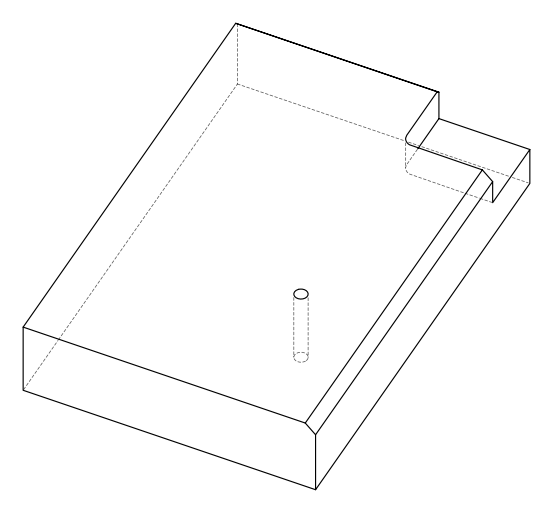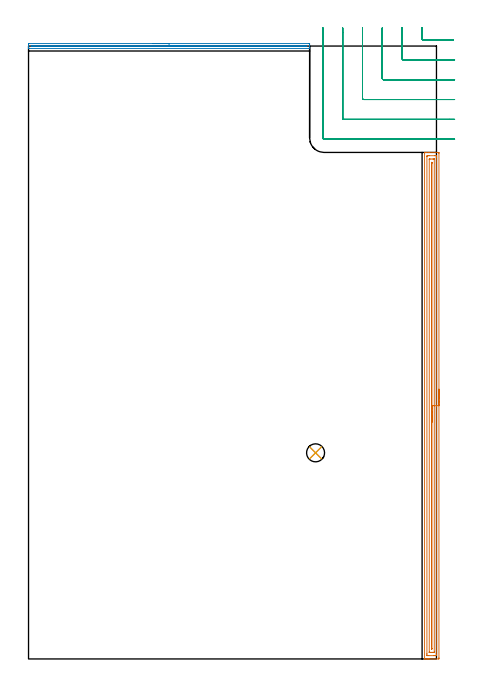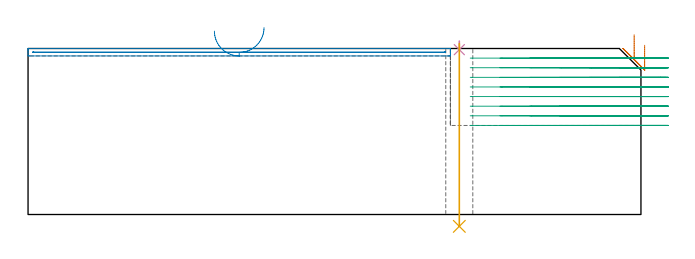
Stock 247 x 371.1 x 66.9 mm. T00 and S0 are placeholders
(PLAN: 5 operations, 3 tool changes, 22.6 min)
(1 AREA_MILL | FG_CHAMFER_SURFACE | UGT0205_001 | 9.97 min | 11813 mm3)
(2 AREA_MILL_1 | FG_CHAMFER_SURFACE_1 | UGT0205_001 | 2.86 min | 776 mm3)
(3 MILL_CORNER_NOTCH_RECTANGULAR | CORNER_NOTCH_RECTANGULAR | UGT0201_008 | Follow Part, ap 4, ae 75% | 9.47 min | 152631 mm3)
(4 SPOT_DRILL | STEP1HOLE | NXT0321_9005460120000 | 0.03 min | 8 mm3)
(5 DRILL_THROUGH_HOLE_INTO_CENTER | STEP1HOLE | UGT0301_221 | 0.3 min | 6221 mm3)
(TOOL UGT0205_001 | Chamfer Mill 20 x 3 x 45 deg. | D20 FL50 Z2)
(TOOL UGT0201_008 | End Mill 16 mm | D16 FL32 Z4)
(TOOL NXT0321_9005460120000 | NC Spot Drill, 142deg, 12mm, Carbide, Uncoated | D12 PA142 FL30 Z2)
(TOOL UGT0301_221 | Twist Drill 10.9 mm | D10.9 PA118 FL92 Z2)
(OP 1 AREA_MILL)
G17 G21 G94 G90
T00 M6
G54
G17 G0 G90 X248.5 Y163.35 S1061 M3
G43 Z76.9 H0
Z68.2
G94 G1 Y163.312 Z67.328 F250.
Y163.198 Z66.464
Y163.009 Z65.612
Y162.747 Z64.78
Y162.413 Z63.974
Y162.01 Z63.2
Y161.541 Z62.464
Y161.01 Z61.772
Y160.421 Z61.129
Y159.778 Z60.54
Y159.086 Z60.008
Y158.35 Z59.54
Y157.576 Z59.137
Y156.77 Z58.803
Y155.938 Z58.541
Y155.086 Z58.352
Y154.222 Z58.238
Y153.35 Z58.2
X248.499 Y0.616 Z58.201
X248.496 Y0.212 Z58.202
X248.492 Y0.01 Z58.205
X248.1 Y0. Z58.597
X242.833 Z63.861
X242.288 Z64.409
X241.956 Z64.74
X241.41 Z65.286
X241.078 Z65.617
X240.103 Z66.597
X239.949 Y0.002 Z66.743
X239.802 Y0.01 Z66.888
X239.8 Y0.169 Z66.9
Y306.531
X239.802 Y306.69 Z66.888
X239.949 Y306.698 Z66.743
X240.103 Y306.7 Z66.597
X240.413 Z66.286
X241.078 Z65.617
X242.288 Z64.409
X242.833 Z63.861
X247.827 Z58.87
X248.1 Y306.697 Z58.597
X248.492 Y306.69 Z58.205
X248.497 Y306.488 Z58.202
X248.499 Y306.084 Z58.201
X248.5 Y153.35 Z58.2
X247.086 Z59.614
X247.085 Y2.542 Z59.615
X247.084 Y2.402 Z59.616
X247.079 Y2.034 Z59.621
X246.73 Y2.009 Z59.97
X246.344 Y2.003 Z60.356
X245.862 Y2. Z60.838
X245.467 Z61.233
X242.351 Z64.349
X241.473 Z65.227
X241.287 Y2.002 Z65.413
X241.256 Y2.005 Z65.444
X241.228 Y2.009 Z65.472
X241.221 Y2.047 Z65.479
X241.216 Y2.261 Z65.484
X241.215 Y2.402 Z65.485
X241.214 Y3.156 Z65.486
X241.215 Y304.158 Z65.485
X241.216 Y304.298 Z65.484
X241.221 Y304.666 Z65.479
X241.57 Y304.691 Z65.13
X241.956 Y304.697 Z64.744
X242.438 Y304.7 Z64.262
X242.833 Z63.867
X245.949 Z60.751
X246.827 Z59.873
X247.013 Y304.698 Z59.687
X247.044 Y304.695 Z59.656
X247.072 Y304.691 Z59.628
X247.079 Y304.653 Z59.621
X247.084 Y304.438 Z59.616
X247.085 Y304.298 Z59.615
X247.086 Y303.544 Z59.614
Y153.35
X245.672 Z61.028
X245.671 Y4.188 Z61.029
X245.67 Y4.084 Z61.03
X245.667 Y4.033 Z61.033
X245.665 Y4.014 Z61.035
X245.644 Y4.008 Z61.056
X245.467 Y4.004 Z61.233
X244.774 Y4. Z61.926
X243.896 Z62.804
X243.018 Y4.001 Z63.682
X242.833 Y4.004 Z63.867
X242.649 Y4.01 Z64.051
X242.635 Y4.013 Z64.066
X242.633 Y4.027 Z64.067
X242.63 Y4.063 Z64.07
X242.629 Y4.119 Z64.071
X242.628 Y4.188 Z64.072
X242.629 Y302.512 Z64.071
X242.63 Y302.616 Z64.07
X242.633 Y302.667 Z64.067
X242.635 Y302.686 Z64.065
X242.656 Y302.692 Z64.044
X242.833 Y302.696 Z63.867
X243.526 Y302.7 Z63.174
X244.404 Z62.296
X245.282 Y302.699 Z61.418
X245.467 Y302.696 Z61.233
X245.651 Y302.69 Z61.049
X245.666 Y302.687 Z61.034
X245.667 Y302.673 Z61.033
X245.67 Y302.637 Z61.03
X245.671 Y302.581 Z61.029
X245.672 Y302.512 Z61.028
Y153.35
X244.257 Z62.443
X244.256 Y6.313 Z62.444
X244.254 Y6.203 Z62.446
X244.247 Y6.01 Z62.453
X244.15 Y6.008 Z62.55
X244.053 Y6.01 Z62.647
X244.046 Y6.203 Z62.654
X244.044 Y6.312 Z62.656
X244.043 Y8.654 Z62.657
Y300.387
X244.046 Y300.497 Z62.654
X244.053 Y300.69 Z62.647
X244.15 Y300.692 Z62.55
X244.247 Y300.69 Z62.453
X244.254 Y300.497 Z62.446
X244.256 Y300.388 Z62.444
X244.257 Y300.169 Z62.443
Y299.832
Y153.35
Y152.478 Z62.481
Y151.613 Z62.595
Y150.762 Z62.783
Y149.93 Z63.046
Y149.124 Z63.38
Y148.35 Z63.782
Y147.614 Z64.251
Y146.922 Z64.782
Y146.279 Z65.372
Y145.69 Z66.015
Y145.158 Z66.707
Y144.69 Z67.443
Y144.287 Z68.216
Y143.953 Z69.022
Y143.691 Z69.854
Y143.502 Z70.706
Y143.388 Z71.571
Y143.35 Z72.443
G0 Z76.9
M5
M2
(OP 2 AREA_MILL_1)
G17 G21 G94 G90
T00 M6
G54
G17 G0 G90 X75.1 Y372.6 S1061 M3
G43 Z76.9 H0
Z73.9
G94 G1 X75.138 Z73.028 F250.
X75.252 Z72.164
X75.441 Z71.312
X75.703 Z70.48
X76.037 Z69.674
X76.44 Z68.9
X76.909 Z68.164
X77.44 Z67.472
X78.029 Z66.829
X78.672 Z66.24
X79.364 Z65.708
X80.1 Z65.24
X80.874 Z64.837
X81.68 Z64.503
X82.512 Z64.241
X83.364 Z64.052
X84.228 Z63.938
X85.1 Z63.9
X169.574
X169.718 Y372.599 Z63.901
X170.198 Y372.591 Z63.905
X170.2 Y372.349 Z64.148
Y371.993 Z64.504
Y371.457 Z65.039
Y371.1 Z65.395
Y370.386 Z66.114
Y370.086 Z66.414
Y369.664 Z66.827
X170.19 Y369.603 Z66.888
X170.021 Y369.6 Z66.9
X0.179
X0.01 Y369.603 Z66.888
X0.007 Y369.662 Z66.83
X0. Y370.086 Z66.413
Y370.386 Z66.114
Y371.1 Z65.395
Y372.349 Z64.148
X0.002 Y372.591 Z63.905
X0.483 Y372.6 Z63.9
X85.1
Y371.186 Z65.314
X167.872
X168.044 Y371.185 Z65.315
X168.158 Y371.182 Z65.318
X168.192 Y371.179 Z65.321
X168.195 Y371.175 Z65.325
X168.198 Y371.159 Z65.341
Y371.1 Z65.4
X168.194 Y371.049 Z65.451
X168.191 Y371.029 Z65.471
X168.129 Y371.021 Z65.479
X167.958 Y371.016 Z65.484
X167.872 Y371.015 Z65.485
X2.328 Y371.014 Z65.486
X2.156 Y371.015 Z65.485
X2.042 Y371.018 Z65.482
X2.008 Y371.021 Z65.479
X2.005 Y371.025 Z65.475
X2.002 Y371.041 Z65.459
Y371.1 Z65.4
X2.006 Y371.151 Z65.349
X2.009 Y371.171 Z65.329
X2.071 Y371.179 Z65.321
X2.242 Y371.184 Z65.316
X2.328 Y371.186 Z65.314
X85.1
X85.972 Z65.352
X86.837 Z65.466
X87.688 Z65.655
X88.52 Z65.917
X89.326 Z66.251
X90.1 Z66.654
X90.836 Z67.123
X91.528 Z67.654
X92.171 Z68.243
X92.76 Z68.886
X93.292 Z69.578
X93.76 Z70.314
X94.163 Z71.088
X94.497 Z71.894
X94.759 Z72.726
X94.948 Z73.578
X95.062 Z74.443
X95.1 Z75.314
G0 Z76.9
M5
M2
(OP 3 MILL_CORNER_NOTCH_RECTANGULAR)
G17 G21 G94 G90
T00 M6
G54
G17 G0 G90 X238.2 Y382.1 S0 M3
G43 Z76.9 H0
Z63.025
G94 G1 Y379.1 F250.
Y375.495 F500.
G3 X238.995 Y374.7 R0.8
G1 X254.144
X257.144 F250.
G0 Z76.9
X226.2 Y382.1
Z63.025
G1 Y379.1
Y363.495 F500.
G3 X226.995 Y362.7 R0.8
G1 X255.
X258. F250.
G0 Z76.9
X214.2 Y382.1
Z63.025
G1 Y379.1
Y351.495 F500.
G3 X214.995 Y350.7 R0.8
G1 X255.
X258. F250.
G0 Z76.9
X202.2 Y382.1
Z63.025
G1 Y379.1
Y339.496 F500.
G3 X202.996 Y338.7 R0.8
G1 X255.
X258. F250.
G0 Z76.9
X190.2 Y382.1
Z63.025
G1 Y379.1
Y327.496 F500.
G3 X190.996 Y326.7 R0.8
G1 X255.
X258. F250.
G0 Z76.9
X178.2 Y382.1
Z63.025
G1 Y379.1
Y315.496 F500.
G3 X178.996 Y314.7 R0.8
G1 X255.
X258. F250.
G0 Z76.9
X238.2 Y382.1
Z59.15
G1 Y379.1
Y375.495 F500.
G3 X238.995 Y374.7 R0.8
G1 X254.144
X257.144 F250.
G0 Z76.9
X226.2 Y382.1
Z59.15
G1 Y379.1
Y363.495 F500.
G3 X226.995 Y362.7 R0.8
G1 X255.
X258. F250.
G0 Z76.9
X214.2 Y382.1
Z59.15
G1 Y379.1
Y351.495 F500.
G3 X214.995 Y350.7 R0.8
G1 X255.
X258. F250.
G0 Z76.9
X202.2 Y382.1
Z59.15
G1 Y379.1
Y339.496 F500.
G3 X202.996 Y338.7 R0.8
G1 X255.
X258. F250.
G0 Z76.9
X190.2 Y382.1
Z59.15
G1 Y379.1
Y327.496 F500.
G3 X190.996 Y326.7 R0.8
G1 X255.
X258. F250.
G0 Z76.9
X178.2 Y382.1
Z59.15
G1 Y379.1
Y315.496 F500.
G3 X178.996 Y314.7 R0.8
G1 X255.
X258. F250.
G0 Z76.9
X238.2 Y382.1
Z55.275
G1 Y379.1
Y375.495 F500.
G3 X238.995 Y374.7 R0.8
G1 X254.144
X257.144 F250.
G0 Z76.9
X226.2 Y382.1
Z55.275
G1 Y379.1
Y363.495 F500.
G3 X226.995 Y362.7 R0.8
G1 X255.
X258. F250.
G0 Z76.9
X214.2 Y382.1
Z55.275
G1 Y379.1
Y351.495 F500.
G3 X214.995 Y350.7 R0.8
G1 X255.
X258. F250.
G0 Z76.9
X202.2 Y382.1
Z55.275
G1 Y379.1
Y339.496 F500.
G3 X202.996 Y338.7 R0.8
G1 X255.
X258. F250.
G0 Z76.9
X190.2 Y382.1
Z55.275
G1 Y379.1
Y327.496 F500.
G3 X190.996 Y326.7 R0.8
G1 X255.
X258. F250.
G0 Z76.9
X178.2 Y382.1
Z55.275
G1 Y379.1
Y315.496 F500.
G3 X178.996 Y314.7 R0.8
G1 X255.
X258. F250.
G0 Z76.9
X238.2 Y382.1
Z51.4
G1 Y379.1
Y375.495 F500.
G3 X238.995 Y374.7 R0.8
G1 X254.144
X257.144 F250.
G0 Z76.9
X226.2 Y382.1
Z51.4
G1 Y379.1
Y363.495 F500.
G3 X226.995 Y362.7 R0.8
G1 X255.
X258. F250.
G0 Z76.9
X214.2 Y382.1
Z51.4
G1 Y379.1
Y351.495 F500.
G3 X214.995 Y350.7 R0.8
G1 X255.
X258. F250.
G0 Z76.9
X202.2 Y382.1
Z51.4
G1 Y379.1
Y339.496 F500.
G3 X202.996 Y338.7 R0.8
G1 X255.
X258. F250.
G0 Z76.9
X190.2 Y382.1
Z51.4
G1 Y379.1
Y327.496 F500.
G3 X190.996 Y326.7 R0.8
G1 X255.
X258. F250.
G0 Z76.9
X178.2 Y382.1
Z51.4
G1 Y379.1
Y315.496 F500.
G3 X178.996 Y314.7 R0.8
G1 X255.
X258. F250.
G0 Z76.9
X238.2 Y382.1
Z47.525
G1 Y379.1
Y375.495 F500.
G3 X238.995 Y374.7 R0.8
G1 X254.144
X257.144 F250.
G0 Z76.9
X226.2 Y382.1
Z47.525
G1 Y379.1
Y363.495 F500.
G3 X226.995 Y362.7 R0.8
G1 X255.
X258. F250.
G0 Z76.9
X214.2 Y382.1
Z47.525
G1 Y379.1
Y351.495 F500.
G3 X214.995 Y350.7 R0.8
G1 X255.
X258. F250.
G0 Z76.9
X202.2 Y382.1
Z47.525
G1 Y379.1
Y339.496 F500.
G3 X202.996 Y338.7 R0.8
G1 X255.
X258. F250.
G0 Z76.9
X190.2 Y382.1
Z47.525
G1 Y379.1
Y327.496 F500.
G3 X190.996 Y326.7 R0.8
G1 X255.
X258. F250.
G0 Z76.9
X178.2 Y382.1
Z47.525
G1 Y379.1
Y315.496 F500.
G3 X178.996 Y314.7 R0.8
G1 X255.
X258. F250.
G0 Z76.9
X238.2 Y382.1
Z43.65
G1 Y379.1
Y375.495 F500.
G3 X238.995 Y374.7 R0.8
G1 X254.144
X257.144 F250.
G0 Z76.9
X226.2 Y382.1
Z43.65
G1 Y379.1
Y363.495 F500.
G3 X226.995 Y362.7 R0.8
G1 X255.
X258. F250.
G0 Z76.9
X214.2 Y382.1
Z43.65
G1 Y379.1
Y351.495 F500.
G3 X214.995 Y350.7 R0.8
G1 X255.
X258. F250.
G0 Z76.9
X202.2 Y382.1
Z43.65
G1 Y379.1
Y339.496 F500.
G3 X202.996 Y338.7 R0.8
G1 X255.
X258. F250.
G0 Z76.9
X190.2 Y382.1
Z43.65
G1 Y379.1
Y327.496 F500.
G3 X190.996 Y326.7 R0.8
G1 X255.
X258. F250.
G0 Z76.9
X178.2 Y382.1
Z43.65
G1 Y379.1
Y315.496 F500.
G3 X178.996 Y314.7 R0.8
G1 X255.
X258. F250.
G0 Z76.9
X238.2 Y382.1
Z39.775
G1 Y379.1
Y375.495 F500.
G3 X238.995 Y374.7 R0.8
G1 X254.144
X257.144 F250.
G0 Z76.9
X226.2 Y382.1
Z39.775
G1 Y379.1
Y363.495 F500.
G3 X226.995 Y362.7 R0.8
G1 X255.
X258. F250.
G0 Z76.9
X214.2 Y382.1
Z39.775
G1 Y379.1
Y351.495 F500.
G3 X214.995 Y350.7 R0.8
G1 X255.
X258. F250.
G0 Z76.9
X202.2 Y382.1
Z39.775
G1 Y379.1
Y339.496 F500.
G3 X202.996 Y338.7 R0.8
G1 X255.
X258. F250.
G0 Z76.9
X190.2 Y382.1
Z39.775
G1 Y379.1
Y327.496 F500.
G3 X190.996 Y326.7 R0.8
G1 X255.
X258. F250.
G0 Z76.9
X178.2 Y382.1
Z39.775
G1 Y379.1
Y315.496 F500.
G3 X178.996 Y314.7 R0.8
G1 X255.
X258. F250.
G0 Z76.9
X238.2 Y382.1
Z35.9
G1 Y379.1
Y375.495 F500.
G3 X238.995 Y374.7 R0.8
G1 X254.144
X257.144 F250.
G0 Z76.9
X226.2 Y382.1
Z35.9
G1 Y379.1
Y363.495 F500.
G3 X226.995 Y362.7 R0.8
G1 X255.
X258. F250.
G0 Z76.9
X214.2 Y382.1
Z35.9
G1 Y379.1
Y351.495 F500.
G3 X214.995 Y350.7 R0.8
G1 X255.
X258. F250.
G0 Z76.9
X202.2 Y382.1
Z35.9
G1 Y379.1
Y339.496 F500.
G3 X202.996 Y338.7 R0.8
G1 X255.
X258. F250.
G0 Z76.9
X190.2 Y382.1
Z35.9
G1 Y379.1
Y327.496 F500.
G3 X190.996 Y326.7 R0.8
G1 X255.
X258. F250.
G0 Z76.9
X178.2 Y382.1
Z35.9
G1 Y379.1
Y315.496 F500.
G3 X178.996 Y314.7 R0.8
G1 X255.
X258. F250.
G0 Z76.9
M5
M2
(OP 4 SPOT_DRILL)
G17 G21 G94 G90
T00 M6
G54
G17 G0 G90 X173.8 Y124.8 S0 M3
G43 Z76.9 H0
G94 G81 G98 Z66.431 F250. R69.9
G80
M5
M2
(OP 5 DRILL_THROUGH_HOLE_INTO_CENTER)
G17 G21 G94 G90
T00 M6
G54
G17 G0 G90 X173.8 Y124.8 S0 M3
G43 Z76.9 H0
G94 G73 G98 Z-4.775 F250. Q10.239 R68.9
G80
M5
M2
